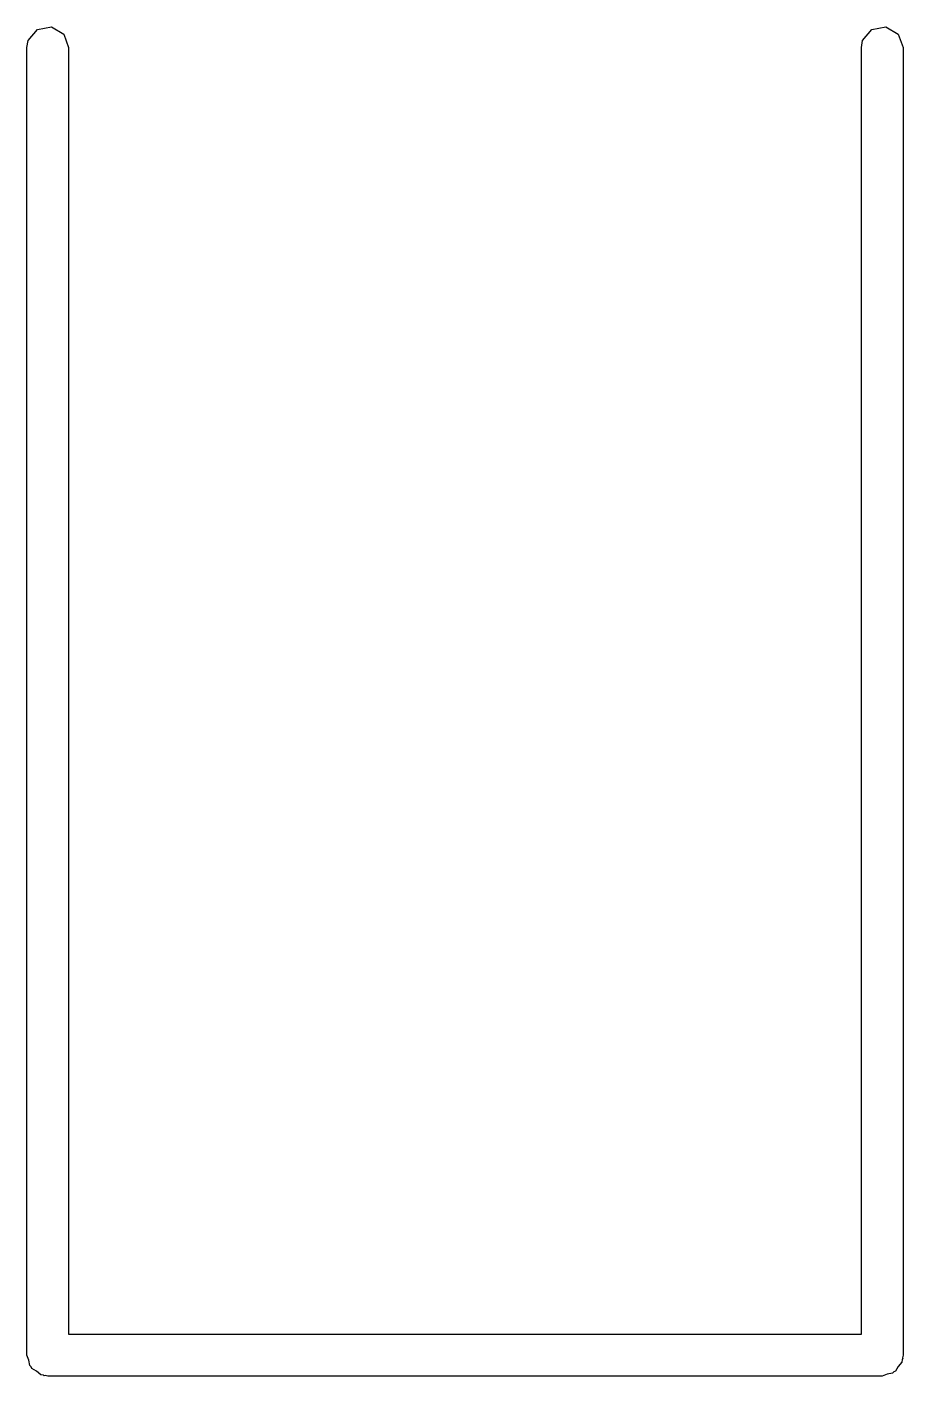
# Model space of a CAD drawing. Extents: x 0.48 to 2.82, y -0.2 to 2.99.
# Drawn here: x 2.3539 to 2.4779, y -0.1374 to 0.0535 of the extents above; entities that cross this region are included whole.
import ezdxf

# ---------------------------------------------------------------- set-up
doc = ezdxf.new("R2010")
doc.units = 0
doc.header["$MEASUREMENT"] = 0
doc.layers.add('BLACK', color=7, linetype='CONTINUOUS')

msp = doc.modelspace()

# ---------------------------------------------------------------- linework, layer by layer
at = {"layer": 'BLACK', "linetype": 'CONTINUOUS'}
for p, q in [((2.35541, 0.05319), (2.3574, 0.05354)), ((2.3574, 0.05354), (2.35915, 0.05253)), ((2.47352, 0.05319), (2.47551, 0.05354)), ((2.47551, 0.05354), (2.47726, 0.05253)), ((2.35394, 0.05063), (2.35412, 0.05164)), ((2.35412, 0.05164), (2.35541, 0.05319)), ((2.35915, 0.05253), (2.35984, 0.05063)), ((2.47205, 0.05063), (2.47223, 0.05164)), ((2.47223, 0.05164), (2.47352, 0.05319)), ((2.47726, 0.05253), (2.47795, 0.05063)), ((2.35394, -0.13441), (2.35394, 0.05063)), ((2.35984, 0.05063), (2.35984, -0.13146)), ((2.47205, -0.13146), (2.47205, 0.05063)), ((2.47795, 0.05063), (2.47795, -0.13441)), ((2.35984, -0.13146), (2.47205, -0.13146)), ((2.3542, -0.13513), (2.35394, -0.13441)), ((2.35433, -0.13589), (2.3542, -0.13513)), ((2.47777, -0.13542), (2.47728, -0.13601)), ((2.47784, -0.13504), (2.47777, -0.13542)), ((2.47791, -0.13492), (2.47784, -0.13504)), ((2.47795, -0.13441), (2.47789, -0.13479)), ((2.47789, -0.13479), (2.47791, -0.13492)), ((2.35454, -0.13606), (2.35433, -0.13589)), ((2.35463, -0.13631), (2.35454, -0.13606)), ((2.35529, -0.13669), (2.35463, -0.13631)), ((2.35588, -0.13718), (2.35529, -0.13669)), ((2.35626, -0.13725), (2.35588, -0.13718)), ((2.35638, -0.13732), (2.35626, -0.13725)), ((2.35651, -0.1373), (2.35638, -0.13732)), ((2.35689, -0.13736), (2.35651, -0.1373)), ((2.475, -0.13736), (2.35689, -0.13736)), ((2.47572, -0.1371), (2.475, -0.13736)), ((2.47648, -0.13697), (2.47572, -0.1371)), ((2.47665, -0.13676), (2.47648, -0.13697)), ((2.4769, -0.13667), (2.47665, -0.13676)), ((2.47728, -0.13601), (2.4769, -0.13667))]:
    msp.add_line(p, q, dxfattribs=at)

doc.saveas('drawing.dxf')
